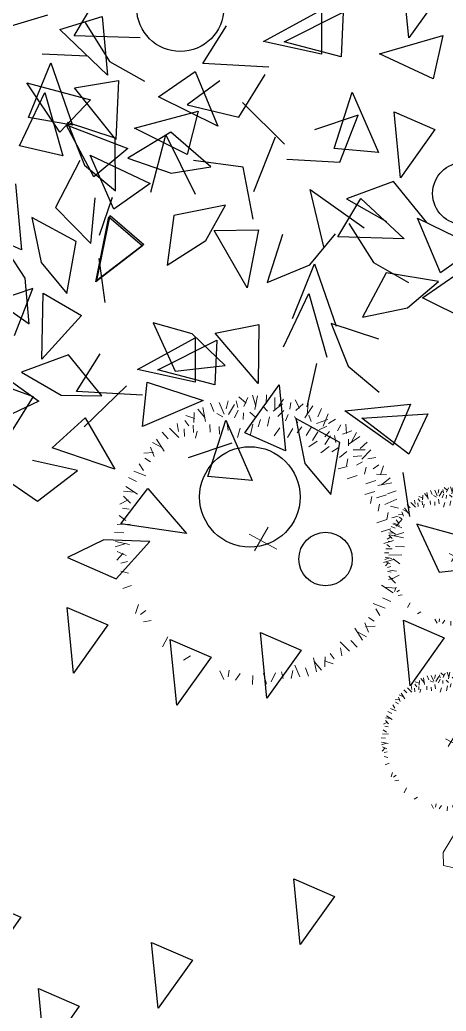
# Model space of a CAD drawing. Header units: millimetres. Extents: x 111 to 1506, y 14 to 566.
# Drawn here: x 232.213 to 232.98, y 157.722 to 159.505 of the extents above; entities that cross this region are included whole.
import ezdxf

# ---------------------------------------------------------------- set-up
doc = ezdxf.new("R2010")
doc.units = ezdxf.units.MM
doc.layers.add('ARB-CERCO', color=97, linetype='Continuous', lineweight=5)
doc.layers.add('ARBOLES', color=78, linetype='Continuous', lineweight=5)
doc.layers.add('FURN', color=253, linetype='Continuous')

# ---------------------------------------------------------------- blocks, each defined once
blk = doc.blocks.new('E1E')
at = {"layer": 'ARBOLES', "ltscale": 0.2}
blk.add_lwpolyline([(96.7937, 58.9028), (96.8226, 58.9079), (96.8342, 58.8819), (96.8255, 58.8313), (96.8082, 58.8703), (96.7807, 58.897)], close=True, dxfattribs=at)
blk = doc.blocks.new('PLANT')
for p, q in [((-0.0028, 0.3663), (-0.0459, 0.4457)), ((0.1015, 0.3394), (0.1032, 0.4194)), ((0.1032, 0.4194), (0.2066, 0.3948)), ((0.6066, 0.3313), (0.6084, 0.4113)), ((0.6084, 0.4113), (0.7118, 0.3868)), ((0.2066, 0.3948), (0.1015, 0.3394)), ((0.7118, 0.3868), (0.6066, 0.3313)), ((-0.0763, 0.3689), (-0.0679, 0.2968)), ((-0.0679, 0.2968), (-0.0028, 0.3663)), ((-0.4394, 0.2715), (-0.4487, 0.1529)), ((-0.0753, 0.2797), (-0.1444, 0.2393)), ((-0.2068, 0.1334), (-0.2588, 0.2403)), ((-0.2588, 0.2403), (-0.1789, 0.2359)), ((-0.1789, 0.2359), (-0.2068, 0.1334)), ((0.8087, 0.1375), (0.8104, 0.2175)), ((0.8104, 0.2175), (0.9138, 0.1929)), ((-0.5777, 0.091), (-0.5699, 0.2096)), ((-0.5699, 0.2096), (-0.5026, 0.1662)), ((-0.4487, 0.1529), (-0.5154, 0.1972)), ((-0.2634, 0.2051), (-0.1834, 0.2035)), ((-0.2077, 0.1001), (-0.2634, 0.2051)), ((-0.1834, 0.2035), (-0.2077, 0.1001)), ((0.2187, 0.1092), (0.2204, 0.1892)), ((0.2204, 0.1892), (0.3238, 0.1646)), ((0.9138, 0.1929), (0.8087, 0.1375)), ((-0.5026, 0.1662), (-0.5777, 0.091)), ((-0.4863, 0.1686), (-0.4658, 0.0756)), ((-0.422, 0.1347), (-0.4863, 0.1686)), ((0.3238, 0.1646), (0.2187, 0.1092)), ((-0.2846, 0.0756), (-0.2624, 0.1448)), ((-0.376, 0.0662), (-0.422, 0.1347)), ((-0.0586, 0.1333), (-0.1517, 0.1134)), ((-0.0929, 0.0692), (-0.0586, 0.1333)), ((-0.577, 0.1095), (-0.6232, 0.0263)), ((-0.4743, 0.0473), (-0.4649, 0.1194)), ((-0.3504, 0.1085), (-0.3441, 0.0184)), ((-0.1517, 0.1134), (-0.1617, 0.0237)), ((-0.5721, -0.017), (-0.5345, 0.0824)), ((-0.5345, 0.0824), (-0.493, -0.029)), ((-0.4658, 0.0756), (-0.376, 0.0662)), ((-0.3441, 0.0184), (-0.2846, 0.0756)), ((-0.7391, -0.02), (-0.7374, 0.06)), ((-0.7374, 0.06), (-0.634, 0.0354)), ((-0.1617, 0.0237), (-0.0929, 0.0692)), ((0.9622, -0.02), (0.964, 0.06)), ((0.964, 0.06), (1.0674, 0.0354)), ((-0.5621, -0.0403), (-0.5512, 0.0416)), ((-0.5225, -0.0197), (-0.4743, 0.0473)), ((0.2914, -0.0362), (0.2932, 0.0438)), ((0.2932, 0.0438), (0.3965, 0.0193)), ((-0.8997, 0.0097), (-0.8207, 0.0226)), ((-0.8207, 0.0226), (-0.826, -0.0835)), ((-0.634, 0.0354), (-0.7391, -0.02)), ((-0.6232, 0.0263), (-0.5621, -0.0403)), ((-0.4323, -0.0497), (-0.3428, 0.0286)), ((-0.379, -0.0394), (-0.2853, 0.0337)), ((-0.2677, 0.0209), (-0.1887, 0.0338)), ((-0.2065, -0.0268), (-0.1011, 0.0281)), ((-0.1011, 0.0281), (-0.1032, -0.0519)), ((0.3965, 0.0193), (0.2914, -0.0362)), ((1.0674, 0.0354), (0.9622, -0.02)), ((-0.826, -0.0835), (-0.8997, 0.0097)), ((-0.5534, -0.1072), (-0.5256, 0.0084)), ((-0.493, -0.029), (-0.5721, -0.017)), ((-0.1119, -0.0921), (-0.0289, -0.007)), ((-0.0289, -0.007), (-0.006, -0.0837)), ((-0.9758, -0.0208), (-0.8724, -0.0453)), ((-0.7438, -0.1033), (-0.6609, -0.0182)), ((-0.6609, -0.0182), (-0.6379, -0.0949)), ((-0.4271, -0.057), (-0.4964, -0.0353)), ((-0.1032, -0.0519), (-0.2065, -0.0268)), ((-0.8724, -0.0453), (-0.9776, -0.1008)), ((-0.4667, -0.0458), (-0.5534, -0.1072)), ((-0.3261, -0.0497), (-0.4323, -0.0497)), ((-0.2729, -0.0454), (-0.379, -0.0394)), ((-0.3694, -0.1161), (-0.4271, -0.057)), ((-0.2937, -0.1016), (-0.1946, -0.0631)), ((-0.1946, -0.0631), (-0.2497, -0.1684)), ((-0.0774, -0.0665), (-0.0237, -0.1292)), ((-0.619, -0.0766), (-0.7094, -0.0777)), ((-0.7094, -0.0777), (-0.6557, -0.1404)), ((-0.5879, -0.1666), (-0.619, -0.0766)), ((-0.006, -0.0837), (-0.1119, -0.0921)), ((0.0549, -0.1756), (0.1036, -0.0812)), ((0.1036, -0.0812), (0.1321, -0.1966)), ((-0.6379, -0.0949), (-0.7438, -0.1033)), ((-0.2497, -0.1684), (-0.2937, -0.1016)), ((0.8531, -0.1775), (0.8549, -0.0975)), ((0.8549, -0.0975), (0.9583, -0.1221)), ((-0.4595, -0.123), (-0.3694, -0.1161)), ((-0.2388, -0.161), (-0.1634, -0.1342)), ((-0.2025, -0.1301), (-0.2329, -0.2068)), ((-0.1594, -0.2095), (-0.2025, -0.1301)), ((-0.1634, -0.1342), (-0.1495, -0.2395)), ((0.227, -0.1676), (0.1421, -0.1366)), ((0.1421, -0.1366), (0.1701, -0.2143)), ((-0.8707, -0.1722), (-0.7953, -0.1454)), ((-0.7953, -0.1454), (-0.7814, -0.2507)), ((-0.4508, -0.1659), (-0.3465, -0.146)), ((-0.3465, -0.146), (-0.4196, -0.2397)), ((-0.1294, -0.1429), (-0.0448, -0.2265)), ((-0.1216, -0.2489), (-0.1294, -0.1429)), ((0.3076, -0.23), (0.3093, -0.15)), ((0.3093, -0.15), (0.4127, -0.1746)), ((-0.7814, -0.2507), (-0.8707, -0.1722)), ((-0.4196, -0.2397), (-0.4508, -0.1659)), ((-0.1495, -0.2395), (-0.2388, -0.161)), ((-0.2285, -0.1987), (-0.1541, -0.1689)), ((-0.1541, -0.1689), (-0.1362, -0.2737)), ((0.1321, -0.1966), (0.0549, -0.1756)), ((0.2242, -0.2628), (0.227, -0.1676)), ((0.4127, -0.1746), (0.3076, -0.23)), ((-0.8604, -0.2099), (-0.7861, -0.1801)), ((-0.7861, -0.1801), (-0.7682, -0.2849)), ((-0.652, -0.2791), (-0.6116, -0.1808)), ((-0.4649, -0.1825), (-0.545, -0.2341)), ((-0.7682, -0.2849), (-0.8604, -0.2099)), ((-0.617, -0.201), (-0.5108, -0.2001)), ((-0.2329, -0.2068), (-0.2245, -0.279)), ((-0.1362, -0.2737), (-0.2285, -0.1987)), ((-0.2245, -0.279), (-0.1594, -0.2095)), ((-0.0448, -0.2265), (-0.1216, -0.2489)), ((0.1701, -0.2143), (0.2242, -0.2628)), ((-0.545, -0.2341), (-0.5225, -0.3216)), ((-0.4696, -0.2376), (-0.4175, -0.3173)), ((-0.3975, -0.2465), (-0.4696, -0.2376)), ((-0.3302, -0.2943), (-0.3975, -0.2465)), ((-0.0971, -0.2479), (-0.0587, -0.3604)), ((-0.0202, -0.3279), (0.0447, -0.2438)), ((0.0447, -0.2438), (0.052, -0.3625)), ((-0.7291, -0.259), (-0.6907, -0.3715)), ((-0.6256, -0.2752), (-0.7146, -0.26)), ((-0.6112, -0.3694), (-0.6256, -0.2752)), ((-0.0045, -0.3236), (-0.1016, -0.2804)), ((-0.5238, -0.2881), (-0.5543, -0.3783)), ((-0.5465, -0.3846), (-0.4674, -0.2959)), ((-0.4863, -0.3503), (-0.5238, -0.2881)), ((-0.4175, -0.3173), (-0.3302, -0.2943)), ((-0.672, -0.3786), (-0.596, -0.3043)), ((-0.596, -0.3043), (-0.6053, -0.4228)), ((-0.0681, -0.3153), (-0.1143, -0.3986)), ((-0.0423, -0.3833), (-0.0681, -0.3153)), ((0.0726, -0.3053), (0.0862, -0.3867)), ((0.1505, -0.351), (0.0726, -0.3053)), ((-0.6731, -0.3314), (-0.6112, -0.3694)), ((-0.6079, -0.3467), (-0.5285, -0.336)), ((-0.5285, -0.336), (-0.5367, -0.4419)), ((0.052, -0.3625), (-0.0202, -0.3279)), ((-0.5367, -0.4419), (-0.6079, -0.3467)), ((-0.4822, -0.4328), (-0.4863, -0.3503)), ((-0.3743, -0.4231), (-0.3489, -0.3472)), ((-0.3711, -0.4245), (-0.3459, -0.3485)), ((-0.3489, -0.3472), (-0.2574, -0.4014)), ((-0.3459, -0.3485), (-0.2543, -0.4024)), ((-0.0587, -0.3604), (-0.1375, -0.3462)), ((0.1307, -0.4442), (0.1505, -0.351)), ((-0.6907, -0.3715), (-0.7695, -0.3573)), ((-0.4411, -0.3715), (-0.5465, -0.3846)), ((-0.295, -0.4131), (-0.2257, -0.3731)), ((-0.6053, -0.4228), (-0.672, -0.3786)), ((-0.5543, -0.3783), (-0.4822, -0.4328)), ((-0.4616, -0.497), (-0.4551, -0.3783)), ((-0.4551, -0.3783), (-0.3874, -0.421)), ((-0.0532, -0.4651), (-0.0423, -0.3833)), ((-0.2574, -0.4014), (-0.3743, -0.4231)), ((-0.2543, -0.4024), (-0.3711, -0.4245)), ((-0.1998, -0.4823), (-0.1885, -0.4031)), ((-0.1885, -0.4031), (-0.0888, -0.4399)), ((-0.1143, -0.3986), (-0.0532, -0.4651)), ((-0.3874, -0.421), (-0.4616, -0.497)), ((-0.3343, -0.4276), (-0.4068, -0.4318)), ((-0.0445, -0.532), (-0.0167, -0.4165)), ((-0.0167, -0.4165), (0.0422, -0.4706)), ((-0.419, -0.431), (-0.507, -0.4673)), ((-0.4984, -0.4389), (-0.4277, -0.4766)), ((-0.4962, -0.5578), (-0.4984, -0.4389)), ((-0.4412, -0.5002), (-0.419, -0.431)), ((-0.315, -0.4366), (-0.3942, -0.46)), ((-0.3509, -0.5195), (-0.315, -0.4366)), ((-0.2152, -0.4425), (-0.3083, -0.4624)), ((-0.2495, -0.5065), (-0.2152, -0.4425)), ((-0.0888, -0.4399), (-0.1998, -0.4823)), ((-0.0176, -0.5091), (-0.0206, -0.4291)), ((-0.0206, -0.4291), (0.084, -0.4474)), ((-0.6309, -0.5285), (-0.6215, -0.4564)), ((-0.3083, -0.4624), (-0.3183, -0.5521)), ((-0.6052, -0.5005), (-0.505, -0.4651)), ((-0.505, -0.4651), (-0.5634, -0.5687)), ((-0.507, -0.4673), (-0.5007, -0.5574)), ((-0.4277, -0.4766), (-0.4962, -0.5578)), ((-0.6911, -0.4934), (-0.6496, -0.6048)), ((-0.1391, -0.4849), (-0.2127, -0.5222)), ((-0.1594, -0.5729), (-0.1391, -0.4849)), ((-0.5634, -0.5687), (-0.6052, -0.5005)), ((-0.5007, -0.5574), (-0.4412, -0.5002)), ((-0.4457, -0.5112), (-0.3509, -0.5195)), ((-0.3183, -0.5521), (-0.2495, -0.5065)), ((-0.1101, -0.5015), (-0.2004, -0.5025)), ((-0.2004, -0.5025), (-0.1468, -0.5652)), ((-0.701, -0.5709), (-0.6065, -0.5224)), ((-0.6791, -0.5955), (-0.6309, -0.5285)), ((-0.6065, -0.5224), (-0.6504, -0.6328)), ((-0.539, -0.6518), (-0.5539, -0.5338)), ((-0.5539, -0.5338), (-0.4796, -0.5636)), ((-0.2127, -0.5222), (-0.2542, -0.5818)), ((-0.5889, -0.6255), (-0.4994, -0.5472)), ((-0.5356, -0.6152), (-0.4418, -0.5421)), ((-0.4994, -0.5472), (-0.4827, -0.6255)), ((-0.4418, -0.5421), (-0.4295, -0.6212)), ((-0.3631, -0.6026), (-0.2577, -0.5476)), ((-0.2577, -0.5476), (-0.2598, -0.6277)), ((-0.624, -0.5698), (-0.5976, -0.6454)), ((-0.4796, -0.5636), (-0.539, -0.6518)), ((-0.6504, -0.6328), (-0.701, -0.5709)), ((-0.6496, -0.6048), (-0.7287, -0.5928)), ((-0.4295, -0.6212), (-0.5356, -0.6152)), ((-0.4827, -0.6255), (-0.5889, -0.6255)), ((-0.666, -0.6631), (-0.5996, -0.7461))]:
    blk.add_line(p, q)
for centre, radius in [((0.0523, 0.1682), 0.0481), ((-0.6504, 0.1515), 0.0562), ((0, 0), 0.0904), ((-0.7679, -0.4466), 0.0783)]:
    blk.add_circle(centre, radius)
blk = doc.blocks.new('A$C05551F4C')
at = {"color": 0, "linetype": 'ByBlock'}
for p, q in [((-0.0896, 0.3199), (-0.0714, 0.308)), ((-0.0692, 0.3215), (-0.0758, 0.2998)), ((-0.0594, 0.3274), (-0.0488, 0.3042)), ((-0.0497, 0.2957), (-0.0475, 0.328)), ((-0.0255, 0.3123), (-0.0274, 0.3331)), ((-0.0039, 0.3001), (-0.0083, 0.3296)), ((0.0037, 0.3114), (0.0124, 0.3277)), ((0.0297, 0.3073), (0.03, 0.3227)), ((0.0387, 0.3301), (0.051, 0.3121)), ((0.0582, 0.3237), (0.0438, 0.3062)), ((0.0663, 0.2925), (0.0807, 0.3215)), ((0.0694, 0.3255), (0.0704, 0.2999)), ((0.095, 0.2986), (0.1012, 0.3184)), ((-0.1422, 0.2789), (-0.1518, 0.2974)), ((-0.1175, 0.2759), (-0.1328, 0.3015)), ((-0.1148, 0.2892), (-0.113, 0.3077)), ((-0.0892, 0.2954), (-0.0948, 0.3098)), ((0.1103, 0.279), (0.1176, 0.3079)), ((0.1216, 0.2865), (0.136, 0.2983)), ((-0.1793, 0.2799), (-0.1605, 0.2625)), ((-0.1581, 0.2543), (-0.1685, 0.285)), ((0.1185, 0.2688), (0.1332, 0.2783)), ((0.1441, 0.2728), (0.1503, 0.2869)), ((0.1767, 0.277), (0.1567, 0.2664)), ((0.1611, 0.2904), (0.1656, 0.269)), ((0.1878, 0.2744), (0.1789, 0.2504)), ((-0.1945, 0.239), (-0.2052, 0.2501)), ((-0.2042, 0.2614), (-0.1828, 0.2573)), ((-0.186, 0.2707), (-0.1838, 0.2481)), ((0.1278, 0.2451), (0.1434, 0.2504)), ((0.1363, 0.2555), (0.1509, 0.265)), ((0.1722, 0.2451), (0.1966, 0.2664)), ((0.2011, 0.2397), (0.2144, 0.2557)), ((-0.2158, 0.2234), (-0.2211, 0.2412)), ((0.1562, 0.2235), (0.1709, 0.233)), ((0.2015, 0.2158), (0.2012, 0.2313)), ((0.2077, 0.2158), (0.2255, 0.2397)), ((-0.2371, 0.2034), (-0.2531, 0.2168)), ((0.1629, 0.2022), (0.1776, 0.2117)), ((0.2119, 0.2072), (0.2393, 0.2068)), ((0.2211, 0.2184), (0.2388, 0.2238)), ((0.2366, 0.1971), (0.2477, 0.2078)), ((0.259, 0.2068), (0.255, 0.1854)), ((0.1802, 0.1896), (0.1971, 0.2029)), ((0.2122, 0.1917), (0.2316, 0.1933)), ((0.2683, 0.1886), (0.2458, 0.1864)), ((0.2775, 0.1819), (0.2601, 0.1631)), ((-0.2877, 0.1635), (-0.2664, 0.1679)), ((0.1773, 0.1632), (0.1989, 0.1686)), ((0.2194, 0.1722), (0.2329, 0.1797)), ((0.238, 0.1512), (0.2412, 0.1673)), ((0.252, 0.1607), (0.2827, 0.1711)), ((-0.2839, 0.124), (-0.2956, 0.1383)), ((-0.2702, 0.1465), (-0.2843, 0.1527)), ((0.1982, 0.1408), (0.2209, 0.1482)), ((0.2222, 0.1343), (0.2393, 0.1382)), ((0.2632, 0.1339), (0.2682, 0.1486)), ((0.2766, 0.1448), (0.295, 0.1544)), ((0.2342, 0.1166), (0.2547, 0.1233)), ((0.27, 0.1223), (0.2956, 0.1124)), ((0.2736, 0.1201), (0.2991, 0.1354)), ((0.2869, 0.1174), (0.3053, 0.1156)), ((0.2224, 0.0927), (0.2445, 0.0904)), ((0.265, 0.1076), (0.2837, 0.1025)), ((0.2931, 0.0918), (0.3074, 0.0974)), ((0.3175, 0.0922), (0.3056, 0.074)), ((-0.3229, 0.0718), (-0.2973, 0.0728)), ((0.265, 0.0868), (0.2804, 0.0892)), ((0.2753, 0.0607), (0.2838, 0.0747)), ((0.3191, 0.0718), (0.2974, 0.0784)), ((0.2344, 0.0646), (0.2583, 0.0637)), ((0.2548, 0.0502), (0.2721, 0.048)), ((0.2931, 0.0358), (0.3029, 0.0479)), ((0.2934, 0.0523), (0.3257, 0.0501)), ((0.3251, 0.0621), (0.3018, 0.0514)), ((-0.0009, 0.0293), (0.0013, -0.0426)), ((0.26, 0.0294), (0.2815, 0.0287)), ((0.31, 0.0282), (0.3307, 0.03)), ((-0.3088, 0.006), (-0.3251, 0.0148)), ((-0.0275, 0), (0.0346, 0)), ((0.2407, 0.0111), (0.2607, 0.0014)), ((0.2566, 0.0113), (0.2805, 0.0104)), ((0.2858, 0.0105), (0.3017, -0.0008)), ((0.2955, 0.0225), (0.3163, 0.0046)), ((0.2977, 0.0065), (0.3273, 0.0109)), ((0.2423, -0.0195), (0.2645, -0.0285)), ((0.2633, -0.018), (0.2871, -0.0189)), ((0.2787, -0.0091), (0.294, -0.0121)), ((0.309, -0.001), (0.3254, -0.0098)), ((0.2566, -0.04), (0.2721, -0.0479)), ((0.2795, -0.0372), (0.2923, -0.0269)), ((0.3213, -0.0555), (0.3038, -0.0412)), ((0.305, -0.0271), (0.3203, -0.0274)), ((0.3277, -0.0361), (0.3097, -0.0484)), ((0.2544, -0.0613), (0.2743, -0.0693)), ((0.2876, -0.0666), (0.301, -0.0586)), ((0.2901, -0.0637), (0.3191, -0.0781)), ((0.3231, -0.0668), (0.2976, -0.0678)), ((-0.3173, -0.0872), (-0.3053, -0.069)), ((-0.2928, -0.0868), (-0.3072, -0.0924)), ((0.2299, -0.0719), (0.2455, -0.0879)), ((0.2455, -0.0852), (0.261, -0.0799)), ((0.2721, -0.0879), (0.2832, -0.1039)), ((0.2854, -0.0799), (0.2987, -0.1039)), ((-0.2866, -0.1125), (-0.3051, -0.1106)), ((0.2211, -0.1012), (0.2388, -0.1172)), ((0.2588, -0.1039), (0.2721, -0.1119)), ((0.2766, -0.1077), (0.3056, -0.1149)), ((0.2962, -0.0924), (0.3161, -0.0986)), ((0.2499, -0.1305), (0.2655, -0.1252)), ((0.2842, -0.119), (0.2959, -0.1334)), ((-0.2763, -0.1398), (-0.2947, -0.1495)), ((-0.2773, -0.1769), (-0.2599, -0.1581)), ((0.21, -0.1545), (0.2277, -0.1705)), ((0.2322, -0.1438), (0.2499, -0.1598)), ((0.2747, -0.1741), (0.264, -0.1541)), ((0.288, -0.1585), (0.2667, -0.163)), ((0.2704, -0.1415), (0.2845, -0.1477)), ((0.1989, -0.1758), (0.2144, -0.1705)), ((0.2166, -0.1811), (0.2344, -0.1971)), ((0.2427, -0.1696), (0.264, -0.194)), ((0.272, -0.1851), (0.248, -0.1763)), ((-0.268, -0.1836), (-0.2455, -0.1814)), ((-0.2363, -0.1921), (-0.2474, -0.2028)), ((0.1922, -0.1998), (0.2077, -0.1945)), ((0.2374, -0.1985), (0.2534, -0.2118)), ((-0.2208, -0.2135), (-0.2386, -0.2188)), ((-0.2075, -0.2108), (-0.2252, -0.2348)), ((0.1678, -0.2104), (0.1855, -0.2264)), ((0.1855, -0.2264), (0.2011, -0.2211)), ((0.2134, -0.2051), (0.2374, -0.2229)), ((0.2161, -0.2184), (0.2214, -0.2362)), ((-0.2008, -0.2348), (-0.2141, -0.2507)), ((-0.172, -0.2401), (-0.1964, -0.2614)), ((-0.1875, -0.2694), (-0.1786, -0.2454)), ((0.1345, -0.2477), (0.1523, -0.2637)), ((0.1545, -0.2291), (0.1722, -0.2451)), ((0.1862, -0.2657), (0.184, -0.2431)), ((0.1948, -0.234), (0.2054, -0.2451)), ((-0.1764, -0.2721), (-0.1564, -0.2614)), ((-0.1609, -0.2854), (-0.1653, -0.2641)), ((-0.1439, -0.2678), (-0.15, -0.2819)), ((0.0968, -0.269), (0.1145, -0.285)), ((0.1177, -0.2709), (0.1331, -0.2965)), ((0.1584, -0.2493), (0.1687, -0.2801)), ((0.1795, -0.2749), (0.1608, -0.2575)), ((0.2045, -0.2564), (0.1831, -0.2524)), ((-0.1214, -0.2816), (-0.1357, -0.2933)), ((-0.1101, -0.274), (-0.1173, -0.303)), ((-0.0947, -0.2936), (-0.1009, -0.3135)), ((-0.066, -0.2875), (-0.0804, -0.3165)), ((0.05, -0.2907), (0.0478, -0.3231)), ((0.0894, -0.2905), (0.095, -0.3048)), ((0.1151, -0.2843), (0.1132, -0.3027)), ((0.1424, -0.274), (0.1521, -0.2924)), ((-0.0692, -0.3205), (-0.0702, -0.295)), ((-0.0579, -0.3187), (-0.0435, -0.3012)), ((-0.0385, -0.3251), (-0.0507, -0.3071)), ((-0.0295, -0.3023), (-0.0298, -0.3177)), ((-0.0034, -0.3064), (-0.0122, -0.3228)), ((0.0041, -0.2951), (0.0085, -0.3246)), ((0.0258, -0.3074), (0.0277, -0.3281)), ((0.0597, -0.3224), (0.049, -0.2992)), ((0.0694, -0.3165), (0.076, -0.2948)), ((0.0898, -0.3149), (0.0716, -0.303))]:
    blk.add_line(p, q, dxfattribs=at)

msp = doc.modelspace()

# ---------------------------------------------------------------- block references
at = {"layer": 'ARB-CERCO'}
for p, xscale, yscale, zscale, rotation in [((232.64558, 158.56893), 0.786722348914222, 0.786722348914222, 0.786722348914222, 59.94184765909385), ((232.99469, 158.53993), 0.3774895201833683, 0.3774895201833683, 0.3774895201833683, 59.94184765910946), ((232.98849, 158.2068), 0.3774895201833683, 0.3774895201833683, 0.3774895201833683, 59.94184765910946)]:
    msp.add_blockref('A$C05551F4C', p, dxfattribs=dict(at, xscale=xscale, yscale=yscale, zscale=zscale, rotation=rotation))
at = {"layer": 'ARBOLES', "color": 0, "xscale": 0.8310831642732954, "yscale": 0.8310831642732954, "zscale": 0.8310831642732954, "rotation": 157.9147716791316}
msp.add_blockref('E1E', (325.94556, 173.09448), dxfattribs=at)
at = {"layer": 'FURN', "rotation": 247.9147716791316}
msp.add_blockref('PLANT', (232.62653, 158.64679), dxfattribs=at)

doc.saveas('drawing.dxf')
